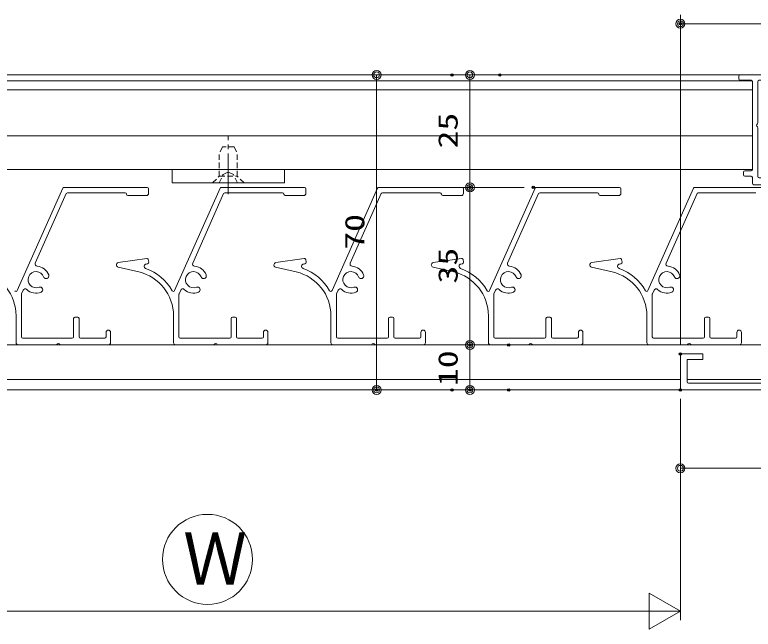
# Model space of a CAD drawing. Units: millimetres on the paper. Extents: x -395 to 395, y -281 to 281.
# Drawn here: x 82.3 to 246.5, y -133.9 to 2.6 of the extents above; entities that cross this region are included whole.
import ezdxf
from ezdxf.enums import TextEntityAlignment as Align

# ---------------------------------------------------------------- set-up
doc = ezdxf.new("R2010")
doc.units = ezdxf.units.MM
doc.header["$PDMODE"] = 32
doc.header["$PDSIZE"] = 0.5
for name, pattern in [('CHAIN2', [12, 9, -1, 1, -1]), ('DASHED1', [1.8, 1.2, -0.6]), ('DASHED3', [4, 3, -1])]:
    doc.linetypes.add(name, pattern=pattern)
for name, color, linetype, lineweight in [('0-2_USERZ', 3, 'Continuous', 9), ('0-4__0-0_', 6, 'Continuous', 9), ('0-6_0', 7, 'Continuous', 9), ('0-8_YSS_ZEN', 6, 'Continuous', 9), ('0-A__0-7_', 7, 'Continuous', 9), ('0-B_SHAPE', 7, 'Continuous', 9), ('0-C_SUNPOU', 3, 'Continuous', 9), ('0-E_KATAZAI', 7, 'Continuous', 9), ('0-F_PARTS3', 134, 'DASHED1', 9)]:
    doc.layers.add(name, color=color, linetype=linetype, lineweight=lineweight)
doc.layers.add('0-7_DEFPOINTS', color=1, linetype='Continuous')
doc.styles.add('ＭＳ ゴシック', font='')
doc.styles.get('ＭＳ ゴシック').set_extended_font_data('MS Gothic')

# ---------------------------------------------------------------- blocks, each defined once
blk = doc.blocks.new('ALW1')
at = {"layer": '0-6_0'}
blk.add_line((0, 0), (-1, 0), dxfattribs=at)
blk.add_lwpolyline([(-0.34641, -0.2), (0, 0), (-0.34641, 0.2)], close=True, dxfattribs=at)
blk = doc.blocks.new('DOT1')
at = {"layer": '0-6_0'}
blk.add_line((0, 0), (-1, 0), dxfattribs=at)
for radius in [0.5, 0.325]:
    blk.add_circle((0, 0), radius, dxfattribs=at)
blk = doc.blocks.new('S-HANE_AT')
at = {"layer": '0-B_SHAPE'}
for p, q in [((-10, 69.1), (-10, 69.7)), ((-9.7, 70), (-2.3, 70)), ((-2, 69.7), (-2, 68.3)), ((-7.3, 68.8), (-9.7, 68.8)), ((-7, 49), (-7, 68.5)), ((-5.8, 68.5), (-5.8, 59.348)), ((-3.5, 68.8), (-5.5, 68.8)), ((-3.2, 67.1), (-3.2, 68.5)), ((-1.7, 68), (-0.3, 68)), ((0, 67.7), (0, 63.3)), ((-1.5, 66.8), (-2.9, 66.8)), ((-1.2, 63.3), (-1.2, 66.5)), ((-0.3, 63), (-0.9, 63)), ((-5.888, 59.136), (-6.012, 59.012)), ((-6.012, 58.588), (-5.888, 58.464)), ((-5.8, 58.251), (-5.8, 47.4)), ((-2, 47.4), (-2, 53.3)), ((-1.7, 53.6), (-0.3, 53.6)), ((0, 53.3), (0, 45.9)), ((-9, 47.8), (-9, 48.4)), ((-8.7, 48.7), (-7.3, 48.7)), ((-7.3, 47.5), (-8.7, 47.5)), ((-7, 45.9), (-7, 47.2)), ((-5.5, 47.1), (-2.3, 47.1)), ((-0.3, 45.6), (-6.7, 45.6))]:
    blk.add_line(p, q, dxfattribs=at)
for centre, start, end in [((-9.7, 69.7), 90, 180), ((-9.7, 69.1), 180, 270), ((-2.3, 69.7), 0, 90), ((-7.3, 68.5), 0, 90), ((-5.5, 68.5), 90, 180), ((-3.5, 68.5), 0, 90), ((-1.7, 68.3), 180, 270), ((-0.3, 67.7), 0, 90), ((-2.9, 67.1), 180, 270), ((-1.5, 66.5), 0, 90), ((-0.9, 63.3), 180, 270), ((-0.3, 63.3), 270, 0), ((-6.1, 59.348), 315, 0), ((-5.8, 58.8), 135, 225), ((-6.1, 58.251), 0, 45), ((-1.7, 53.3), 90, 180), ((-0.3, 53.3), 0, 90), ((-8.7, 48.4), 90, 180), ((-8.7, 47.8), 180, 270), ((-7.3, 49), 270, 0), ((-7.3, 47.2), 0, 90), ((-5.5, 47.4), 180, 270), ((-2.3, 47.4), 270, 0), ((-6.7, 45.9), 180, 270), ((-0.3, 45.9), 270, 0)]:
    blk.add_arc(centre, 0.3, start, end, dxfattribs=at)
blk = doc.blocks.new('U177')
at = {"layer": '0-F_PARTS3'}
for p, q in [((0, 3.5), (1.5, 2)), ((1.5, 2), (6.6, 2)), ((8, 1.3), (6.6, 2)), ((8, 1.3), (8, -1.3)), ((8, -1.3), (6.6, -2)), ((1.5, -2), (6.6, -2))]:
    blk.add_line(p, q, dxfattribs=at)
at = {"layer": '0-F_PARTS3', "linetype": 'CHAIN2'}
blk.add_line((-2.5, 0), (10.5, 0), dxfattribs=at)
at = {"layer": '0-F_PARTS3'}
for points in [[(0, 3.5), (0, -3.5), (1.5, -2), (1.5, 2)], [(0, 2.05), (1.856, 1.145), (2.464, 0)], [(0, -2.05), (1.856, -1.145), (2.464, 0)]]:
    blk.add_lwpolyline(points, dxfattribs=at)
blk = doc.blocks.new('TWAKU_W')
at = {"layer": '0-2_USERZ', "color": 7}
blk.add_line((42.004, 33.2), (42.004, 26.2), dxfattribs=at)
at = {"layer": '0-6_0'}
for p, q in [((25, 1.8), (25, 70)), ((25, 70), (45.004, 70)), ((45.004, 70), (45.004, 35)), ((26.5, 35), (26.5, 68.5)), ((26.5, 68.5), (43.504, 68.5)), ((43.504, 68.5), (43.504, 35)), ((43.504, 35), (26.5, 35)), ((45.004, 35), (52.704, 35)), ((53.004, 34.7), (53.004, 33.5)), ((40.404, 33.2), (26.5, 33.2)), ((26.5, 33.2), (26.5, 1.8)), ((52.704, 33.2), (42.004, 33.2)), ((42.004, 33.2), (42.004, 25.5)), ((7, 8), (2, 8)), ((3.5, 6.8), (3.5, 1.8)), ((7, 6.8), (3.5, 6.8)), ((7, 6.8), (7, 8)), ((42.004, 6.5), (42.004, 0)), ((3.8, 1.5), (24.7, 1.5)), ((26.8, 1.5), (40.404, 1.5))]:
    blk.add_line(p, q, dxfattribs=at)
for points in [[(41.504, 25), (41.034, 25), (40.404, 26.091), (40.404, 33.2)], [(42.004, 0), (2, 0), (2, 8)], [(40.404, 1.5), (40.404, 5.909), (41.034, 7), (41.504, 7)]]:
    blk.add_lwpolyline(points, dxfattribs=at)
for centre, radius, start, end in [((52.704, 34.7), 0.3, 360, 90), ((52.704, 33.5), 0.3, 270, 0), ((41.504, 25.5), 0.5, 270, 0), ((41.504, 6.5), 0.5, 0, 90), ((3.8, 1.8), 0.3, 180, 270), ((24.7, 1.8), 0.3, 270, 0), ((26.8, 1.8), 0.3, 180, 270)]:
    blk.add_arc(centre, radius, start, end, dxfattribs=at)

msp = doc.modelspace()

# ---------------------------------------------------------------- linework, layer by layer
at = {"layer": '0-2_USERZ'}
for p, q in [((230.26, -70.76), (230.26, 2.594)), ((251.263, 0.594), (232.26, 0.594)), ((-3.739, -10.76), (253.263, -10.76)), ((3.337, -12.061), (246.263, -12.061)), ((3.261, -14.061), (246.263, -14.061)), ((3.261, -24.33), (246.263, -24.33)), ((246.263, -31.76), (3.261, -31.76)), ((-3.739, -70.76), (253.263, -70.76)), ((19.261, -78.46), (230.263, -78.46)), ((231.763, -78.46), (253.263, -78.46)), ((19.261, -80.76), (230.263, -80.76))]:
    msp.add_line(p, q, dxfattribs=at)
at = {"layer": '0-4__0-0_', "color": 2, "linetype": 'DASHED3'}
msp.add_line((241.494, -10.76), (243.263, -10.76), dxfattribs=at)
at = {"layer": '0-7_DEFPOINTS'}
for p in [(230.26, 0.594), (179.466, -10.76), (190.123, -10.76), (183.465, -35.76), (197.56, -35.76), (183.465, -70.76), (192.113, -70.76), (230.26, -72.76), (162.732, -80.76), (179.466, -80.76), (183.465, -80.76), (192.113, -80.76), (230.263, -80.76), (230.263, -80.76)]:
    msp.add_point(p, dxfattribs=at)
at = {"layer": '0-8_YSS_ZEN'}
for p, q in [((230.263, -82.76), (230.263, -131.916)), ((210.263, -129.916), (39.261, -129.916))]:
    msp.add_line(p, q, dxfattribs=at)
at = {"layer": '0-A__0-7_'}
msp.add_circle((125.15, -118.394), 10, dxfattribs=at)
at = {"layer": '0-B_SHAPE'}
for p, q in [((82.832, -58.674), (92.954, -35.938)), ((93.228, -35.76), (111.733, -35.76)), ((112.033, -36.06), (112.033, -37.06)), ((117.832, -58.674), (127.954, -35.938)), ((128.228, -35.76), (146.733, -35.76)), ((147.033, -36.06), (147.033, -37.06)), ((152.832, -58.674), (162.954, -35.938)), ((163.228, -35.76), (181.733, -35.76)), ((182.033, -36.06), (182.033, -37.06)), ((187.832, -58.674), (197.954, -35.938)), ((198.228, -35.76), (216.733, -35.76)), ((217.033, -36.06), (217.033, -37.06)), ((223.061, -58.674), (233.183, -35.938)), ((233.457, -35.76), (251.963, -35.76)), ((93.733, -37.138), (86.863, -52.569)), ((106.833, -36.96), (94.007, -36.96)), ((111.533, -37.56), (107.433, -37.56)), ((128.733, -37.138), (121.863, -52.569)), ((141.833, -36.96), (129.007, -36.96)), ((146.533, -37.56), (142.433, -37.56)), ((163.733, -37.138), (156.863, -52.569)), ((176.833, -36.96), (164.007, -36.96)), ((181.533, -37.56), (177.433, -37.56)), ((198.733, -37.138), (191.863, -52.569)), ((211.833, -36.96), (199.007, -36.96)), ((216.533, -37.56), (212.433, -37.56)), ((233.963, -37.138), (227.092, -52.569)), ((247.063, -36.96), (234.237, -36.96)), ((105.317, -52.478), (111.636, -51.541)), ((111.977, -51.794), (112.065, -52.387)), ((140.317, -52.478), (146.636, -51.541)), ((146.977, -51.794), (147.065, -52.387)), ((175.317, -52.478), (181.636, -51.541)), ((181.977, -51.794), (182.065, -52.387)), ((210.546, -52.478), (216.865, -51.541)), ((217.206, -51.794), (217.294, -52.387)), ((109.874, -54.541), (105.276, -53.459)), ((111.812, -52.728), (111.485, -52.777)), ((144.874, -54.541), (140.276, -53.459)), ((146.812, -52.728), (146.485, -52.777)), ((179.874, -54.541), (175.276, -53.459)), ((181.812, -52.728), (181.485, -52.777)), ((215.104, -54.541), (210.505, -53.459)), ((217.041, -52.728), (216.714, -52.777)), ((84.176, -58.604), (83.809, -59.428)), ((119.176, -58.604), (118.809, -59.428)), ((154.176, -58.604), (153.809, -59.428)), ((189.176, -58.604), (188.809, -59.428)), ((224.405, -58.604), (224.038, -59.428)), ((83.783, -59.55), (83.783, -68.96)), ((118.783, -59.55), (118.783, -68.96)), ((153.783, -59.55), (153.783, -68.96)), ((188.783, -59.55), (188.783, -68.96)), ((224.013, -59.55), (224.013, -68.96)), ((82.583, -70.26), (82.583, -64.275)), ((95.383, -68.96), (95.383, -64.86)), ((95.683, -64.56), (96.283, -64.56)), ((96.583, -64.86), (96.583, -68.96)), ((117.583, -70.26), (117.583, -64.275)), ((130.383, -68.96), (130.383, -64.86)), ((130.683, -64.56), (131.283, -64.56)), ((131.583, -64.86), (131.583, -68.96)), ((152.583, -70.26), (152.583, -64.275)), ((165.383, -68.96), (165.383, -64.86)), ((165.683, -64.56), (166.283, -64.56)), ((166.583, -64.86), (166.583, -68.96)), ((187.583, -70.26), (187.583, -64.275)), ((200.383, -68.96), (200.383, -64.86)), ((200.683, -64.56), (201.283, -64.56)), ((201.583, -64.86), (201.583, -68.96)), ((222.813, -70.26), (222.813, -64.275)), ((235.613, -68.96), (235.613, -64.86)), ((235.913, -64.56), (236.513, -64.56)), ((236.813, -64.86), (236.813, -68.96)), ((102.583, -68.96), (102.583, -67.96)), ((103.583, -67.96), (103.583, -70.26)), ((137.583, -68.96), (137.583, -67.96)), ((138.583, -67.96), (138.583, -70.26)), ((172.583, -68.96), (172.583, -67.96)), ((173.583, -67.96), (173.583, -70.26)), ((207.583, -68.96), (207.583, -67.96)), ((208.583, -67.96), (208.583, -70.26)), ((242.813, -68.96), (242.813, -67.96)), ((243.813, -67.96), (243.813, -70.26)), ((84.083, -69.26), (95.083, -69.26)), ((91.771, -70.548), (91.647, -70.673)), ((92.32, -70.673), (92.195, -70.548)), ((96.883, -69.26), (102.283, -69.26)), ((119.083, -69.26), (130.083, -69.26)), ((126.771, -70.548), (126.647, -70.673)), ((127.32, -70.673), (127.195, -70.548)), ((131.883, -69.26), (137.283, -69.26)), ((154.083, -69.26), (165.083, -69.26)), ((161.771, -70.548), (161.647, -70.673)), ((162.32, -70.673), (162.195, -70.548)), ((166.883, -69.26), (172.283, -69.26)), ((189.083, -69.26), (200.083, -69.26)), ((196.771, -70.548), (196.647, -70.673)), ((197.32, -70.673), (197.195, -70.548)), ((201.883, -69.26), (207.283, -69.26)), ((224.313, -69.26), (235.313, -69.26)), ((232, -70.548), (231.876, -70.673)), ((232.549, -70.673), (232.425, -70.548)), ((237.113, -69.26), (242.513, -69.26)), ((91.435, -70.76), (83.083, -70.76)), ((103.083, -70.76), (92.532, -70.76)), ((126.435, -70.76), (118.083, -70.76)), ((138.083, -70.76), (127.532, -70.76)), ((161.435, -70.76), (153.083, -70.76)), ((173.083, -70.76), (162.532, -70.76)), ((196.435, -70.76), (188.083, -70.76)), ((208.083, -70.76), (197.532, -70.76)), ((231.664, -70.76), (223.313, -70.76)), ((243.313, -70.76), (232.761, -70.76))]:
    msp.add_line(p, q, dxfattribs=at)
for centre, radius, start, end in [((93.228, -36.06), 0.3, 90, 156), ((111.733, -36.06), 0.3, 0, 90), ((128.228, -36.06), 0.3, 90, 156), ((146.733, -36.06), 0.3, 0, 90), ((163.228, -36.06), 0.3, 90, 156), ((181.733, -36.06), 0.3, 0, 90), ((198.228, -36.06), 0.3, 90, 156), ((216.733, -36.06), 0.3, 0, 90), ((233.457, -36.06), 0.3, 90, 156), ((94.007, -37.26), 0.3, 90, 156), ((106.833, -37.26), 0.3, 0, 90), ((107.433, -37.26), 0.3, 180, 270), ((111.533, -37.06), 0.5, 270, 0), ((129.007, -37.26), 0.3, 90, 156), ((141.833, -37.26), 0.3, 0, 90), ((142.433, -37.26), 0.3, 180, 270), ((146.533, -37.06), 0.5, 270, 0), ((164.007, -37.26), 0.3, 90, 156), ((176.833, -37.26), 0.3, 0, 90), ((177.433, -37.26), 0.3, 180, 270), ((181.533, -37.06), 0.5, 270, 0), ((199.007, -37.26), 0.3, 90, 156), ((211.833, -37.26), 0.3, 0, 90), ((212.433, -37.26), 0.3, 180, 270), ((216.533, -37.06), 0.5, 270, 0), ((234.237, -37.26), 0.3, 90, 156), ((105.39, -52.972), 0.5, 98.43, 256.7547), ((111.68, -51.838), 0.3, 8.43, 98.43), ((111.768, -52.431), 0.3, 278.43, 8.43), ((140.39, -52.972), 0.5, 98.43, 256.7547), ((146.68, -51.838), 0.3, 8.43, 98.43), ((146.768, -52.431), 0.3, 278.43, 8.43), ((175.39, -52.972), 0.5, 98.43, 256.7547), ((181.68, -51.838), 0.3, 8.43, 98.43), ((181.768, -52.431), 0.3, 278.43, 8.43), ((210.619, -52.972), 0.5, 98.43, 256.7547), ((216.909, -51.838), 0.3, 8.43, 98.43), ((216.997, -52.431), 0.3, 278.43, 8.43), ((87.32, -52.772), 0.5, 156, 265.30049), ((87.033, -56.26), 3, 20.47751, 85.30049), ((111.558, -53.271), 0.5, 98.43, 250.14025), ((107.583, -64.275), 11.2, 29.84945, 70.14025), ((122.32, -52.772), 0.5, 156, 265.30049), ((122.033, -56.26), 3, 20.47751, 85.30049), ((146.558, -53.271), 0.5, 98.43, 250.14025), ((142.583, -64.275), 11.2, 29.84945, 70.14025), ((157.32, -52.772), 0.5, 156, 265.30049), ((157.033, -56.26), 3, 20.47751, 85.30049), ((181.558, -53.271), 0.5, 98.43, 250.14025), ((177.583, -64.275), 11.2, 29.84945, 70.14025), ((192.32, -52.772), 0.5, 156, 265.30049), ((192.033, -56.26), 3, 20.47751, 85.30049), ((216.787, -53.271), 0.5, 98.43, 250.14025), ((212.813, -64.275), 11.2, 29.84945, 70.14025), ((227.549, -52.772), 0.5, 156, 265.30049), ((227.263, -56.26), 3, 20.47751, 85.30049), ((72.583, -64.275), 10, 0, 76.7547), ((87.033, -56.26), 1.8, 20.47751, 291.52249), ((89.282, -55.421), 0.6, 200.47751, 20.47751), ((107.583, -64.275), 10, 0, 76.7547), ((122.033, -56.26), 1.8, 20.47751, 291.52249), ((124.282, -55.421), 0.6, 200.47751, 20.47751), ((142.583, -64.275), 10, 0, 76.7547), ((157.033, -56.26), 1.8, 20.47751, 291.52249), ((159.282, -55.421), 0.6, 200.47751, 20.47751), ((177.583, -64.275), 10, 0, 76.7547), ((192.033, -56.26), 1.8, 20.47751, 291.52249), ((194.282, -55.421), 0.6, 200.47751, 20.47751), ((212.813, -64.275), 10, 0, 76.7547), ((227.263, -56.26), 1.8, 20.47751, 291.52249), ((229.511, -55.421), 0.6, 200.47751, 20.47751), ((82.558, -58.552), 0.3, 209.84945, 336), ((84.633, -58.808), 0.5, 46.69951, 156), ((87.033, -56.26), 3, 226.69951, 291.52249), ((87.914, -58.493), 0.6, 291.52249, 111.52249), ((117.558, -58.552), 0.3, 209.84945, 336), ((119.633, -58.808), 0.5, 46.69951, 156), ((122.033, -56.26), 3, 226.69951, 291.52249), ((122.914, -58.493), 0.6, 291.52249, 111.52249), ((152.558, -58.552), 0.3, 209.84945, 336), ((154.633, -58.808), 0.5, 46.69951, 156), ((157.033, -56.26), 3, 226.69951, 291.52249), ((157.914, -58.493), 0.6, 291.52249, 111.52249), ((187.558, -58.552), 0.3, 209.84945, 336), ((189.633, -58.808), 0.5, 46.69951, 156), ((192.033, -56.26), 3, 226.69951, 291.52249), ((192.914, -58.493), 0.6, 291.52249, 111.52249), ((222.787, -58.552), 0.3, 209.84945, 336), ((224.862, -58.808), 0.5, 46.69951, 156), ((227.263, -56.26), 3, 226.69951, 291.52249), ((228.143, -58.493), 0.6, 291.52249, 111.52249), ((84.083, -59.55), 0.3, 156, 180), ((119.083, -59.55), 0.3, 156, 180), ((154.083, -59.55), 0.3, 156, 180), ((189.083, -59.55), 0.3, 156, 180), ((224.313, -59.55), 0.3, 156, 180), ((95.683, -64.86), 0.3, 90, 180), ((96.283, -64.86), 0.3, 0, 90), ((130.683, -64.86), 0.3, 90, 180), ((131.283, -64.86), 0.3, 0, 90), ((165.683, -64.86), 0.3, 90, 180), ((166.283, -64.86), 0.3, 0, 90), ((200.683, -64.86), 0.3, 90, 180), ((201.283, -64.86), 0.3, 0, 90), ((235.913, -64.86), 0.3, 90, 180), ((236.513, -64.86), 0.3, 0, 90), ((103.083, -67.96), 0.5, 0, 180), ((138.083, -67.96), 0.5, 0, 180), ((173.083, -67.96), 0.5, 0, 180), ((208.083, -67.96), 0.5, 0, 180), ((243.313, -67.96), 0.5, 0, 180), ((83.083, -70.26), 0.5, 180, 270), ((84.083, -68.96), 0.3, 180, 270), ((91.983, -70.76), 0.3, 45, 135), ((95.083, -68.96), 0.3, 270, 0), ((96.883, -68.96), 0.3, 180, 270), ((102.283, -68.96), 0.3, 270, 0), ((103.083, -70.26), 0.5, 270, 0), ((118.083, -70.26), 0.5, 180, 270), ((119.083, -68.96), 0.3, 180, 270), ((126.983, -70.76), 0.3, 45, 135), ((130.083, -68.96), 0.3, 270, 0), ((131.883, -68.96), 0.3, 180, 270), ((137.283, -68.96), 0.3, 270, 0), ((138.083, -70.26), 0.5, 270, 0), ((153.083, -70.26), 0.5, 180, 270), ((154.083, -68.96), 0.3, 180, 270), ((161.983, -70.76), 0.3, 45, 135), ((165.083, -68.96), 0.3, 270, 0), ((166.883, -68.96), 0.3, 180, 270), ((172.283, -68.96), 0.3, 270, 0), ((173.083, -70.26), 0.5, 270, 0), ((188.083, -70.26), 0.5, 180, 270), ((189.083, -68.96), 0.3, 180, 270), ((196.983, -70.76), 0.3, 45, 135), ((200.083, -68.96), 0.3, 270, 0), ((201.883, -68.96), 0.3, 180, 270), ((207.283, -68.96), 0.3, 270, 0), ((208.083, -70.26), 0.5, 270, 0), ((223.313, -70.26), 0.5, 180, 270), ((224.313, -68.96), 0.3, 180, 270), ((232.213, -70.76), 0.3, 45, 135), ((235.313, -68.96), 0.3, 270, 0), ((237.113, -68.96), 0.3, 180, 270), ((242.513, -68.96), 0.3, 270, 0), ((243.313, -70.26), 0.5, 270, 0), ((91.435, -70.46), 0.3, 270, 315), ((92.532, -70.46), 0.3, 225, 270), ((126.435, -70.46), 0.3, 270, 315), ((127.532, -70.46), 0.3, 225, 270), ((161.435, -70.46), 0.3, 270, 315), ((162.532, -70.46), 0.3, 225, 270), ((196.435, -70.46), 0.3, 270, 315), ((197.532, -70.46), 0.3, 225, 270), ((231.664, -70.46), 0.3, 270, 315), ((232.761, -70.46), 0.3, 225, 270)]:
    msp.add_arc(centre, radius, start, end, dxfattribs=at)
at = {"layer": '0-C_SUNPOU'}
for p, q in [((177.466, -10.76), (160.732, -10.76)), ((188.123, -10.76), (181.465, -10.76)), ((162.732, -12.76), (162.732, -78.76)), ((183.465, -12.76), (183.465, -33.76)), ((195.56, -35.76), (181.465, -35.76)), ((195.56, -35.76), (181.465, -35.76)), ((183.465, -37.76), (183.465, -68.76)), ((190.113, -70.76), (181.465, -70.76)), ((190.113, -70.76), (181.465, -70.76)), ((183.465, -72.76), (183.465, -78.76)), ((177.466, -80.76), (160.732, -80.76)), ((190.113, -80.76), (181.465, -80.76)), ((230.263, -82.76), (230.263, -100.158)), ((232.263, -98.158), (268.267, -98.158))]:
    msp.add_line(p, q, dxfattribs=at)
at = {"layer": '0-E_KATAZAI'}
msp.add_lwpolyline([(142.26, -31.76), (117.26, -31.76), (117.26, -34.76), (142.26, -34.76)], close=True, dxfattribs=at)

# ---------------------------------------------------------------- block references
at = {"layer": '0-2_USERZ', "xscale": 2, "yscale": 2, "rotation": 180}
msp.add_blockref('DOT1', (230.26, 0.594), dxfattribs=at)
at = {"layer": '0-2_USERZ'}
msp.add_blockref('TWAKU_W', (228.263, -80.76), dxfattribs=at)
at = {"layer": '0-8_YSS_ZEN', "xscale": 20, "yscale": 20}
msp.add_blockref('ALW1', (230.263, -129.916), dxfattribs=at)
at = {"layer": '0-C_SUNPOU', "xscale": 2, "yscale": 2}
for p, rotation in [((162.732, -10.76), 90), ((183.465, -10.76), 90), ((183.465, -35.76), 270), ((183.465, -35.76), 90), ((183.465, -70.76), 270), ((183.465, -70.76), 90), ((162.732, -80.76), 270), ((183.465, -80.76), 270), ((230.263, -98.158), 180)]:
    msp.add_blockref('DOT1', p, dxfattribs=dict(at, rotation=rotation))
at = {"layer": '0-E_KATAZAI'}
msp.add_blockref('S-HANE_AT', (253.263, -80.76), dxfattribs=at)
at = {"layer": '0-F_PARTS3', "xscale": -1, "rotation": 270}
msp.add_blockref('U177', (129.76, -34.76), dxfattribs=at)

# ---------------------------------------------------------------- texts
at = {"layer": '0-A__0-7_', "style": 'ＭＳ ゴシック', "width": 0.9}
msp.add_text('Ｗ', height=11.55, dxfattribs=at).set_placement((119.742, -127.461), align=Align.BOTTOM_LEFT)
at = {"layer": '0-C_SUNPOU', "style": 'ＭＳ ゴシック', "width": 1.35}
for s, p in [('25', (182.048, -27.118)), ('70', (161.314, -49.618)), ('35', (182.048, -57.118)), ('10', (182.048, -79.907))]:
    msp.add_text(s, height=4.333, rotation=90, dxfattribs=at).set_placement(p, align=Align.BOTTOM_LEFT)

doc.saveas('drawing.dxf')
